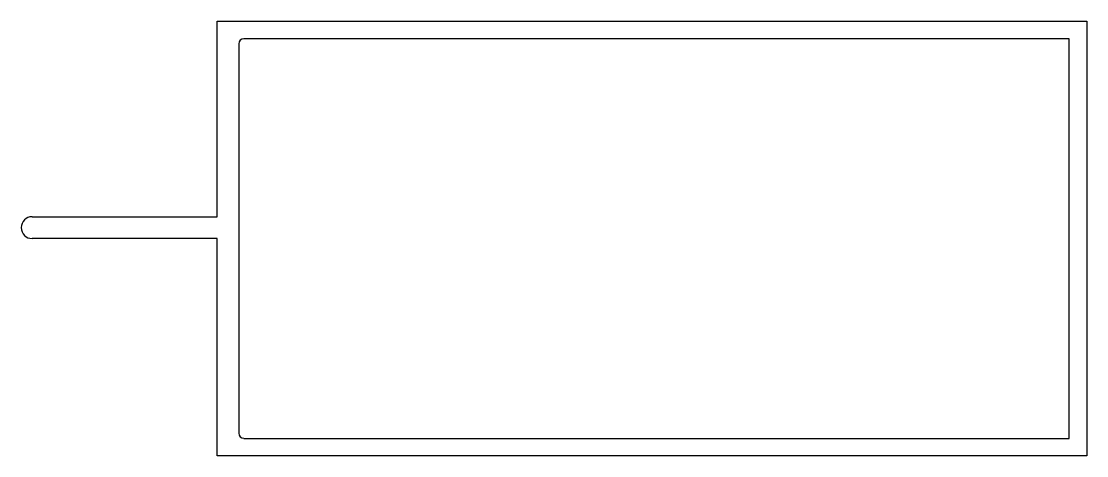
# Model space of a CAD drawing. Extents: x -78 to 78, y 51 to 114.
import ezdxf

# ---------------------------------------------------------------- set-up
doc = ezdxf.new("R2010")
doc.units = 0
doc.layers.get('0').update_dxf_attribs({"linetype": 'CONTINUOUS'})

msp = doc.modelspace()

# ---------------------------------------------------------------- linework, layer by layer
for p, q in [((-49.21, 85.54), (-49.21, 114.11)), ((-49.21, 114.11), (77.79, 114.11)), ((77.79, 114.11), (77.79, 50.61)), ((-46.04, 110.81), (-46.04, 53.92)), ((75.25, 111.57), (-45.28, 111.57)), ((75.25, 53.15), (75.25, 111.57)), ((-76.2, 85.54), (-49.21, 85.54)), ((-49.21, 82.36), (-76.2, 82.36)), ((-49.21, 50.61), (-49.21, 82.36)), ((-45.28, 53.15), (75.25, 53.15)), ((77.79, 50.61), (-49.21, 50.61))]:
    msp.add_line(p, q)
for centre, radius, start, end in [((-45.28, 110.81), 0.762, 90, 180), ((-76.2, 83.95), 1.59, 90, 270), ((-45.28, 53.92), 0.762, 180, 270)]:
    msp.add_arc(centre, radius, start, end)

doc.saveas('drawing.dxf')
